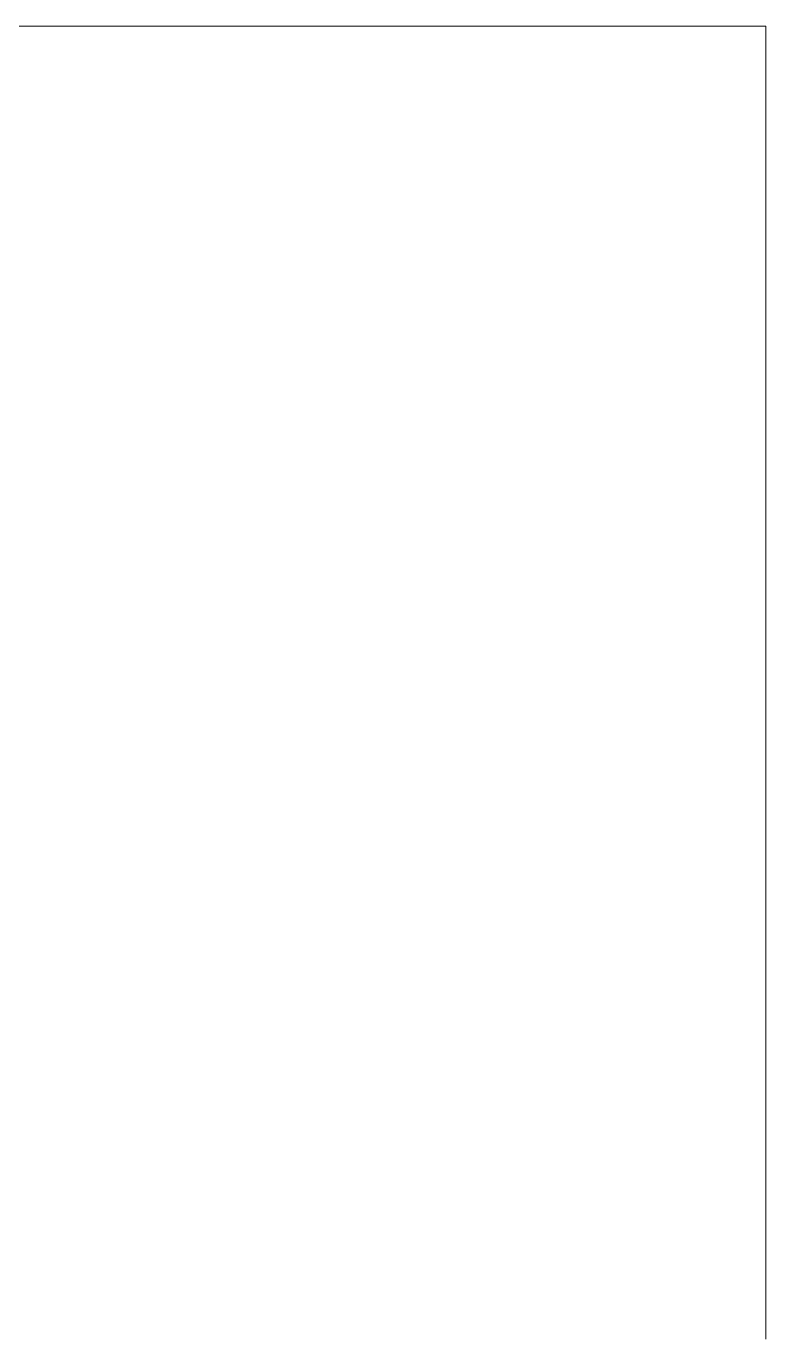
# Model space of a CAD drawing. Extents: x 65572 to 72871, y 30718 to 33858.
# Drawn here: x 66855.89 to 66860.21, y 32337.66 to 32345.33 of the extents above; entities that cross this region are included whole.
import ezdxf

# ---------------------------------------------------------------- set-up
doc = ezdxf.new("R2010")
doc.units = 0
doc.header["$LTSCALE"] = 0.5
doc.header["$MEASUREMENT"] = 0
doc.layers.add('Layout', color=154, linetype='CONTINUOUS', lineweight=5)

msp = doc.modelspace()

# ---------------------------------------------------------------- linework, layer by layer
at = {"layer": 'Layout', "linetype": 'ByBlock'}
msp.add_line((66843.390623, 32345.330472), (66860.21092, 32345.330472), dxfattribs=at)
msp.add_lwpolyline([(66860.21092, 32345.330472), (66860.21092, 32345.329781), (66860.21092, 32345.32909), (66860.21092, 32345.328399), (66860.21092, 32345.327708), (66860.21092, 32345.327017), (66860.21092, 32345.326326), (66860.21092, 32345.325635), (66860.21092, 32345.324944), (66860.21092, 32345.324253), (66860.21092, 32345.323562), (66860.21092, 32345.322871), (66860.21092, 32345.32218), (66860.21092, 32345.321489), (66860.21092, 32345.320798), (66860.21092, 32345.320107), (66860.21092, 32345.319416), (66860.21092, 32345.318725), (66860.21092, 32345.318034), (66860.21092, 32345.317343), (66860.21092, 32345.316652), (66860.21092, 32345.315961), (66860.21092, 32345.31527), (66860.21092, 32345.31458), (66860.21092, 32345.313889), (66860.21092, 32345.313198), (66860.21092, 32345.312507), (66860.21092, 32345.311816), (66860.21092, 32345.311125), (66860.21092, 32345.310434), (66860.21092, 32345.309743), (66860.21092, 32345.309052), (66860.21092, 32345.308361), (66860.21092, 32345.30767), (66860.21092, 32345.306979), (66860.21092, 32345.306288), (66860.21092, 32345.305597), (66860.21092, 32345.304906), (66860.21092, 32345.304215), (66860.21092, 32345.303524), (66860.21092, 32345.302833), (66860.21092, 32345.302142), (66860.21092, 32345.301451), (66860.21092, 32345.30076), (66860.21092, 32345.300069), (66860.21092, 32345.299378), (66860.21092, 32345.298687), (66860.21092, 32345.297996), (66860.21092, 32345.297305), (66860.21092, 32345.296614), (66860.21092, 32345.295924), (66860.21092, 32345.295233), (66860.21092, 32345.294542), (66860.21092, 32345.293851), (66860.21092, 32345.29316), (66860.21092, 32345.292469), (66860.21092, 32345.291778), (66860.21092, 32345.291087), (66860.21092, 32345.290396), (66860.21092, 32345.289705), (66860.21092, 32345.289014), (66860.21092, 32345.288323), (66860.21092, 32345.287632), (66860.21092, 32345.286941), (66860.21092, 32345.28625), (66860.21092, 32345.285559), (66860.21092, 32345.284868), (66860.21092, 32345.284177), (66860.21092, 32345.283486), (66860.21092, 32345.282795), (66860.21092, 32345.282104), (66860.21092, 32345.281413), (66860.21092, 32345.280722), (66860.21092, 32345.280031), (66860.21092, 32345.27934), (66860.21092, 32345.278649), (66860.21092, 32345.277958), (66860.21092, 32345.277267), (66860.21092, 32345.276577), (66860.21092, 32345.275886), (66860.21092, 32345.275195), (66860.21092, 32345.274504), (66860.21092, 32345.273813), (66860.21092, 32345.273122), (66860.21092, 32345.272431), (66860.21092, 32345.27174), (66860.21092, 32345.271049), (66860.21092, 32345.270358), (66860.21092, 32345.269667), (66860.21092, 32345.268976), (66860.21092, 32345.268285), (66860.21092, 32345.267594), (66860.21092, 32345.266903), (66860.21092, 32345.266212), (66860.21092, 32345.265521), (66860.21092, 32345.26483), (66860.21092, 32345.264139), (66860.21092, 32345.263448), (66860.21092, 32345.262757), (66860.21092, 32345.262066), (66860.21092, 32345.261375), (66860.21092, 32345.260684), (66860.21092, 32345.259993), (66860.21092, 32345.259302), (66860.21092, 32345.258611), (66860.21092, 32345.257921), (66860.21092, 32345.25723), (66860.21092, 32345.256539), (66860.21092, 32345.255848), (66860.21092, 32345.255157), (66860.21092, 32345.254466), (66860.21092, 32345.253775), (66860.21092, 32345.253084), (66860.21092, 32345.252393), (66860.21092, 32345.251702), (66860.21092, 32345.251011), (66860.21092, 32345.25032), (66860.21092, 32345.249629), (66860.21092, 32345.248938), (66860.21092, 32345.248247), (66860.21092, 32345.247556), (66860.21092, 32345.246865), (66860.21092, 32345.246174), (66860.21092, 32345.245483), (66860.21092, 32345.244792), (66860.21092, 32345.244101), (66860.21092, 32345.24341), (66860.21092, 32345.242719), (66860.21092, 32345.242028), (66860.21092, 32345.241337), (66860.21092, 32345.240646), (66860.21092, 32345.239955), (66860.21092, 32345.239265), (66860.21092, 32345.238574), (66860.21092, 32345.237883), (66860.21092, 32345.237192), (66860.21092, 32345.236501), (66860.21092, 32345.23581), (66860.21092, 32345.235119), (66860.21092, 32345.234428), (66860.21092, 32345.233737), (66860.21092, 32345.233046), (66860.21092, 32345.232355), (66860.21092, 32345.231664), (66860.21092, 32345.230973), (66860.21092, 32345.230282), (66860.21092, 32345.229591), (66860.21092, 32345.2289), (66860.21092, 32345.228209), (66860.21092, 32345.227518), (66860.21092, 32345.226827), (66860.21092, 32345.226136), (66860.21092, 32345.225445), (66860.21092, 32345.224754), (66860.21092, 32345.224063), (66860.21092, 32345.223372), (66860.21092, 32345.222681), (66860.21092, 32345.22199), (66860.21092, 32345.221299), (66860.21092, 32345.220609), (66860.21092, 32345.219918), (66860.21092, 32345.219227), (66860.21092, 32345.218536), (66860.21092, 32345.217845), (66860.21092, 32345.217154), (66860.21092, 32345.216463), (66860.21092, 32345.215772), (66860.21092, 32345.215081), (66860.21092, 32345.21439), (66860.21092, 32345.213699), (66860.21092, 32345.213008), (66860.21092, 32345.212317), (66860.21092, 32345.211626), (66860.21092, 32345.210935), (66860.21092, 32345.210244), (66860.21092, 32345.209553), (66860.21092, 32345.208862), (66860.21092, 32345.208171), (66860.21092, 32345.20748), (66860.21092, 32345.206789), (66860.21092, 32345.206098), (66860.21092, 32345.205407), (66860.21092, 32345.204716), (66860.21092, 32345.204025), (66860.21092, 32345.203334), (66860.21092, 32345.202643), (66860.21092, 32345.201953), (66860.21092, 32345.201262), (66860.21092, 32345.200571), (66860.21092, 32345.19988), (66860.21092, 32345.199189), (66860.21092, 32345.198498), (66860.21092, 32345.197807), (66860.21092, 32345.197116), (66860.21092, 32345.196425), (66860.21092, 32345.195734), (66860.21092, 32345.195043), (66860.21092, 32345.194352), (66860.21092, 32345.193661), (66860.21092, 32345.19297), (66860.21092, 32345.192279), (66860.21092, 32345.191588), (66860.21092, 32345.190897), (66860.21092, 32345.190206), (66860.21092, 32345.189515), (66860.21092, 32345.188824), (66860.21092, 32345.188133), (66860.21092, 32345.187442), (66860.21092, 32345.186751), (66860.21092, 32345.18606), (66860.21092, 32345.185369), (66860.21092, 32345.184678), (66860.21092, 32345.183987), (66860.21092, 32345.183297), (66860.21092, 32345.182606), (66860.21092, 32345.181915), (66860.21092, 32345.181224), (66860.21092, 32345.180533), (66860.21092, 32345.179842), (66860.21092, 32345.179151), (66860.21092, 32345.17846), (66860.21092, 32345.177769), (66860.21092, 32345.177078), (66860.21092, 32345.176387), (66860.21092, 32345.175696), (66860.21092, 32345.175005), (66860.21092, 32345.174314), (66860.21092, 32345.173623), (66860.21092, 32345.172932), (66860.21092, 32345.172241), (66860.21092, 32345.17155), (66860.21092, 32345.170859), (66860.21092, 32345.170168), (66860.21092, 32345.169477), (66860.21092, 32345.168786), (66860.21092, 32345.168095), (66860.21092, 32345.167404), (66860.21092, 32345.166713), (66860.21092, 32345.166022), (66860.21092, 32345.165331), (66860.21092, 32345.164641), (66860.21092, 32345.16395), (66860.21092, 32345.163259), (66860.21092, 32345.162568), (66860.21092, 32345.161877), (66860.21092, 32345.161186), (66860.21092, 32345.160495), (66860.21092, 32345.159804), (66860.21092, 32345.159113), (66860.21092, 32345.158422), (66860.21092, 32345.157731), (66860.21092, 32345.15704), (66860.21092, 32345.156349), (66860.21092, 32345.155658), (66860.21092, 32345.154967), (66860.21092, 32345.154276), (66860.21092, 32345.153585), (66860.21092, 32345.152894), (66860.21092, 32345.152203), (66860.21092, 32345.151512), (66860.21092, 32345.150821), (66860.21092, 32345.15013), (66860.21092, 32345.149439), (66860.21092, 32345.148748), (66860.21092, 32345.148057), (66860.21092, 32345.147366), (66860.21092, 32345.146675), (66860.21092, 32345.145985), (66860.21092, 32345.145294), (66860.21092, 32345.144603), (66860.21092, 32345.143912), (66860.21092, 32345.143221), (66860.21092, 32345.14253), (66860.21092, 32345.141839), (66860.21092, 32345.141148), (66860.21092, 32345.140457), (66860.21092, 32345.139766), (66860.21092, 32345.139075), (66860.21092, 32345.138384), (66860.21092, 32345.137693), (66860.21092, 32345.137002), (66860.21092, 32345.136311), (66860.21092, 32345.13562), (66860.21092, 32345.134929), (66860.21092, 32345.134238), (66860.21092, 32345.133547), (66860.21092, 32345.132856), (66860.21092, 32345.132165), (66860.21092, 32345.131474), (66860.21092, 32345.130783), (66860.21092, 32345.130092), (66860.21092, 32345.129401), (66860.21092, 32345.12871), (66860.21092, 32345.128019), (66860.21092, 32345.127329), (66860.21092, 32345.126638), (66860.21092, 32345.125947), (66860.21092, 32345.125256), (66860.21092, 32345.124565), (66860.21092, 32345.123874), (66860.21092, 32345.123183), (66860.21092, 32345.122492), (66860.21092, 32345.121801), (66860.21092, 32345.12111), (66860.21092, 32345.120419), (66860.21092, 32345.119728), (66860.21092, 32345.119037), (66860.21092, 32345.118346), (66860.21092, 32345.117655), (66860.21092, 32345.116964), (66860.21092, 32345.116273), (66860.21092, 32345.115582), (66860.21092, 32345.114891), (66860.21092, 32345.1142), (66860.21092, 32345.113509), (66860.21092, 32345.112818), (66860.21092, 32345.112127), (66860.21092, 32345.111436), (66860.21092, 32345.110745), (66860.21092, 32345.110054), (66860.21092, 32345.109363), (66860.21092, 32345.108673), (66860.21092, 32345.107982), (66860.21092, 32345.107291), (66860.21092, 32345.1066), (66860.21092, 32345.105909), (66860.21092, 32345.105218), (66860.21092, 32345.104527), (66860.21092, 32345.103836), (66860.21092, 32345.103145), (66860.21092, 32345.102454), (66860.21092, 32345.101763), (66860.21092, 32345.101072), (66860.21092, 32345.100381), (66860.21092, 32345.09969), (66860.21092, 32345.098999), (66860.21092, 32345.098308), (66860.21092, 32345.097617), (66860.21092, 32345.096926), (66860.21092, 32345.096235), (66860.21092, 32345.095544), (66860.21092, 32345.094853), (66860.21092, 32345.094162), (66860.21092, 32345.093471), (66860.21092, 32345.09278), (66860.21092, 32345.092089), (66860.21092, 32345.091398), (66860.21092, 32345.090707), (66860.21092, 32345.090017), (66860.21092, 32345.089326), (66860.21092, 32345.088635), (66860.21092, 32345.087944), (66860.21092, 32345.087253), (66860.21092, 32345.086562), (66860.21092, 32345.085871), (66860.21092, 32345.08518), (66860.21092, 32345.084489), (66860.21092, 32345.083798), (66860.21092, 32345.081952), (66860.21092, 32345.079914), (66860.21092, 32345.077876), (66860.21092, 32345.075837), (66860.21092, 32345.073799), (66860.21092, 32345.071761), (66860.21092, 32345.069723), (66860.21092, 32345.067684), (66860.21092, 32345.065646), (66860.21092, 32345.063608), (66860.21092, 32345.06157), (66860.21092, 32345.059531), (66860.21092, 32345.057493), (66860.21092, 32345.055455), (66860.21092, 32345.053417), (66860.21092, 32345.051378), (66860.21092, 32345.04934), (66860.21092, 32345.047302), (66860.21092, 32345.045264), (66860.21092, 32345.043225), (66860.21092, 32345.041187), (66860.21092, 32345.039149), (66860.21092, 32345.037111), (66860.21092, 32345.035073), (66860.21092, 32345.033034), (66860.21092, 32345.030996), (66860.21092, 32345.028958), (66860.21092, 32345.02692), (66860.21092, 32345.024881), (66860.21092, 32345.022843), (66860.21092, 32345.020805), (66860.21092, 32345.018767), (66860.21092, 32345.016728), (66860.21092, 32345.01469), (66860.21092, 32345.012652), (66860.21092, 32345.010614), (66860.21092, 32345.008575), (66860.21092, 32345.006537), (66860.21092, 32345.004499), (66860.21092, 32345.002461), (66860.21092, 32345.000422), (66860.21092, 32344.998384), (66860.21092, 32344.996346), (66860.21092, 32344.994308), (66860.21092, 32344.992269), (66860.21092, 32344.990231), (66860.21092, 32344.988193), (66860.21092, 32344.986155), (66860.21092, 32344.984116), (66860.21092, 32344.982078), (66860.21092, 32344.98004), (66860.21092, 32344.978002), (66860.21092, 32344.975964), (66860.21092, 32344.973925), (66860.21092, 32344.971887), (66860.21092, 32344.969849), (66860.21092, 32344.967811), (66860.21092, 32344.965772), (66860.21092, 32344.963734), (66860.21092, 32344.961696), (66860.21092, 32344.959658), (66860.21092, 32344.957619), (66860.21092, 32344.955581), (66860.21092, 32344.953543), (66860.21092, 32344.951505), (66860.21092, 32344.949466), (66860.21092, 32344.947428), (66860.21092, 32344.94539), (66860.21092, 32344.943352), (66860.21092, 32344.941313), (66860.21092, 32344.939275), (66860.21092, 32344.937237), (66860.21092, 32344.935199), (66860.21092, 32344.93316), (66860.21092, 32344.931122), (66860.21092, 32344.929084), (66860.21092, 32344.927046), (66860.21092, 32344.925007), (66860.21092, 32344.922969), (66860.21092, 32344.920931), (66860.21092, 32344.918893), (66860.21092, 32344.916855), (66860.21092, 32344.914816), (66860.21092, 32344.912778), (66860.21092, 32344.91074), (66860.21092, 32344.908702), (66860.21092, 32344.906663), (66860.21092, 32344.904625), (66860.21092, 32344.902587), (66860.21092, 32344.900549), (66860.21092, 32344.89851), (66860.21092, 32344.896472), (66860.21092, 32344.894434), (66860.21092, 32344.892396), (66860.21092, 32344.890357), (66860.21092, 32344.888319), (66860.21092, 32344.886281), (66860.21092, 32344.884243), (66860.21092, 32344.882204), (66860.21092, 32344.880166), (66860.21092, 32344.878128), (66860.21092, 32344.87609), (66860.21092, 32344.874051), (66860.21092, 32344.872013), (66860.21092, 32344.869975), (66860.21092, 32344.867937), (66860.21092, 32344.865898), (66860.21092, 32344.86386), (66860.21092, 32344.861822), (66860.21092, 32344.859784), (66860.21092, 32344.857746), (66860.21092, 32344.855707), (66860.21092, 32344.853669), (66860.21092, 32344.851631), (66860.21092, 32344.849593), (66860.21092, 32344.847554), (66860.21092, 32344.845516), (66860.21092, 32344.843478), (66860.21092, 32344.84144), (66860.21092, 32344.839401), (66860.21092, 32344.837363), (66860.21092, 32344.835325), (66860.21092, 32344.833287), (66860.21092, 32344.831248), (66860.21092, 32344.82921), (66860.21092, 32344.827172), (66860.21092, 32344.825134), (66860.21092, 32344.823095), (66860.21092, 32344.821057), (66860.21092, 32344.819019), (66860.21092, 32344.816981), (66860.21092, 32344.814942), (66860.21092, 32344.812904), (66860.21092, 32344.810866), (66860.21092, 32344.808828), (66860.21092, 32344.806789), (66860.21092, 32344.804751), (66860.21092, 32344.802713), (66860.21092, 32344.800675), (66860.21092, 32344.798637), (66860.21092, 32344.796598), (66860.21092, 32344.79456), (66860.21092, 32344.792522), (66860.21092, 32344.790484), (66860.21092, 32344.788445), (66860.21092, 32344.786407), (66860.21092, 32344.784369), (66860.21092, 32344.782331), (66860.21092, 32344.780292), (66860.21092, 32344.778254), (66860.21092, 32344.776216), (66860.21092, 32344.774178), (66860.21092, 32344.772139), (66860.21092, 32344.770101), (66860.21092, 32344.768063), (66860.21092, 32344.766025), (66860.21092, 32344.763986), (66860.21092, 32344.761948), (66860.21092, 32344.75991), (66860.21092, 32344.757872), (66860.21092, 32344.755833), (66860.21092, 32344.753795), (66860.21092, 32344.751757), (66860.21092, 32344.749719), (66860.21092, 32344.74768), (66860.21092, 32344.745642), (66860.21092, 32344.743604), (66860.21092, 32344.741566), (66860.21092, 32344.739528), (66860.21092, 32344.737489), (66860.21092, 32344.735451), (66860.21092, 32344.733413), (66860.21092, 32344.731375), (66860.21092, 32344.729336), (66860.21092, 32344.727298), (66860.21092, 32344.72526), (66860.21092, 32344.723222), (66860.21092, 32344.721183), (66860.21092, 32344.719145), (66860.21092, 32344.717107), (66860.21092, 32344.715069), (66860.21092, 32344.71303), (66860.21092, 32344.710992), (66860.21092, 32344.708954), (66860.21092, 32344.706916), (66860.21092, 32344.704877), (66860.21092, 32344.702839), (66860.21092, 32344.700801), (66860.21092, 32344.698763), (66860.21092, 32344.696724), (66860.21092, 32344.694686), (66860.21092, 32344.692648), (66860.21092, 32344.69061), (66860.21092, 32344.688571), (66860.21092, 32344.686533), (66860.21092, 32344.684495), (66860.21092, 32344.682457), (66860.21092, 32344.680419), (66860.21092, 32344.67838), (66860.21092, 32344.676342), (66860.21092, 32344.674304), (66860.21092, 32344.672266), (66860.21092, 32344.670227), (66860.21092, 32344.668189), (66860.21092, 32344.666151), (66860.21092, 32344.664113), (66860.21092, 32344.662074), (66860.21092, 32344.660036), (66860.21092, 32344.657998), (66860.21092, 32344.65596), (66860.21092, 32344.653921), (66860.21092, 32344.651883), (66860.21092, 32344.649845), (66860.21092, 32344.647807), (66860.21092, 32344.645768), (66860.21092, 32344.64373), (66860.21092, 32344.641692), (66860.21092, 32344.639654), (66860.21092, 32344.637615), (66860.21092, 32344.635577), (66860.21092, 32344.633539), (66860.21092, 32344.631501), (66860.21092, 32344.629462), (66860.21092, 32344.627424), (66860.21092, 32344.625386), (66860.21092, 32344.623348), (66860.21092, 32344.62131), (66860.21092, 32344.619271), (66860.21092, 32344.617233), (66860.21092, 32344.615195), (66860.21092, 32344.613157), (66860.21092, 32344.611118), (66860.21092, 32344.60908), (66860.21092, 32344.607042), (66860.21092, 32344.605004), (66860.21092, 32344.602965), (66860.21092, 32344.600927), (66860.21092, 32344.598889), (66860.21092, 32344.596851), (66860.21092, 32344.594812), (66860.21092, 32344.592774), (66860.21092, 32344.590736), (66860.21092, 32344.588698), (66860.21092, 32344.586659), (66860.21092, 32344.584621), (66860.21092, 32344.582583), (66860.21092, 32344.580545), (66860.21092, 32344.578506), (66860.21092, 32344.576468), (66860.21092, 32344.57443), (66860.21092, 32344.572392), (66860.21092, 32344.570353), (66860.21092, 32344.568315), (66860.21092, 32344.566277), (66860.21092, 32344.564239), (66860.21092, 32344.562201), (66860.21092, 32344.560162), (66860.21092, 32344.558124), (66860.21092, 32344.556086), (66860.21092, 32344.554048), (66860.21092, 32344.552009), (66860.21092, 32344.549971), (66860.21092, 32344.547933), (66860.21092, 32344.545895), (66860.21092, 32344.543856), (66860.21092, 32344.541818), (66860.21092, 32344.53978), (66860.21092, 32344.537742), (66860.21092, 32344.535703), (66860.21092, 32344.533665), (66860.21092, 32344.531627), (66860.21092, 32344.529589), (66860.21092, 32344.52755), (66860.21092, 32344.525512), (66860.21092, 32344.523474), (66860.21092, 32344.521436), (66860.21092, 32344.519397), (66860.21092, 32344.517359), (66860.21092, 32344.515321), (66860.21092, 32344.513283), (66860.21092, 32344.511244), (66860.21092, 32344.509206), (66860.21092, 32344.507168), (66860.21092, 32344.50513), (66860.21092, 32344.503092), (66860.21092, 32344.501053), (66860.21092, 32344.499015), (66860.21092, 32344.496977), (66860.21092, 32344.494939), (66860.21092, 32344.4929), (66860.21092, 32344.490862), (66860.21092, 32344.488824), (66860.21092, 32344.486786), (66860.21092, 32344.484747), (66860.21092, 32344.482709), (66860.21092, 32344.480671), (66860.21092, 32344.478633), (66860.21092, 32344.476594), (66860.21092, 32344.474556), (66860.21092, 32344.472518), (66860.21092, 32344.47048), (66860.21092, 32344.468441), (66860.21092, 32344.466403), (66860.21092, 32344.464365), (66860.21092, 32344.462327), (66860.21092, 32344.460288), (66860.21092, 32344.45825), (66860.21092, 32344.456212), (66860.21092, 32344.454174), (66860.21092, 32344.452135), (66860.21092, 32344.450097), (66860.21092, 32344.448059), (66860.21092, 32344.446021), (66860.21092, 32344.443983), (66860.21092, 32344.441944), (66860.21092, 32344.439906), (66860.21092, 32344.437868), (66860.21092, 32344.43583), (66860.21092, 32344.433791), (66860.21092, 32344.431753), (66860.21092, 32344.429715), (66860.21092, 32344.427677), (66860.21092, 32344.425638), (66860.21092, 32344.4236), (66860.21092, 32344.421562), (66860.21092, 32344.419524), (66860.21092, 32344.417485), (66860.21092, 32344.415447), (66860.21092, 32344.413409), (66860.21092, 32344.411371), (66860.21092, 32344.409332), (66860.21092, 32344.407294), (66860.21092, 32344.405256), (66860.21092, 32344.403218), (66860.21092, 32344.401179), (66860.21092, 32344.399141), (66860.21092, 32344.397103), (66860.21092, 32344.395065), (66860.21092, 32344.393026), (66860.21092, 32344.390988), (66860.21092, 32344.38895), (66860.21092, 32344.386912), (66860.21092, 32344.384874), (66860.21092, 32344.382835), (66860.21092, 32344.380797), (66860.21092, 32344.378759), (66860.21092, 32344.376721), (66860.21092, 32344.374682), (66860.21092, 32344.372644), (66860.21092, 32344.370606), (66860.21092, 32344.368568), (66860.21092, 32344.366529), (66860.21092, 32344.364491), (66860.21092, 32344.362453), (66860.21092, 32344.360415), (66860.21092, 32344.358376), (66860.21092, 32344.356338), (66860.21092, 32344.353411), (66860.21092, 32344.350127), (66860.21092, 32344.346844), (66860.21092, 32344.343561), (66860.21092, 32344.340277), (66860.21092, 32344.336994), (66860.21092, 32344.333711), (66860.21092, 32344.330427), (66860.21092, 32344.327144), (66860.21092, 32344.323861), (66860.21092, 32344.320577), (66860.21092, 32344.317294), (66860.21092, 32344.314011), (66860.21092, 32344.310727), (66860.21092, 32344.307444), (66860.21092, 32344.304161), (66860.21092, 32344.300878), (66860.21092, 32344.297594), (66860.21092, 32344.294311), (66860.21092, 32344.291028), (66860.21092, 32344.287744), (66860.21092, 32344.284461), (66860.21092, 32344.281178), (66860.21092, 32344.277894), (66860.21092, 32344.274611), (66860.21092, 32344.271328), (66860.21092, 32344.268044), (66860.21092, 32344.264761), (66860.21092, 32344.261478), (66860.21092, 32344.258194), (66860.21092, 32344.254911), (66860.21092, 32344.251628), (66860.21092, 32344.248345), (66860.21092, 32344.245061), (66860.21092, 32344.241778), (66860.21092, 32344.238495), (66860.21092, 32344.235211), (66860.21092, 32344.231928), (66860.21092, 32344.228645), (66860.21092, 32344.225361), (66860.21092, 32344.222078), (66860.21092, 32344.218795), (66860.21092, 32344.215511), (66860.21092, 32344.212228), (66860.21092, 32344.208945), (66860.21092, 32344.205661), (66860.21092, 32344.202378), (66860.21092, 32344.199095), (66860.21092, 32344.195812), (66860.21092, 32344.192528), (66860.21092, 32344.189245), (66860.21092, 32344.185962), (66860.21092, 32344.182678), (66860.21092, 32344.179395), (66860.21092, 32344.176112), (66860.21092, 32344.172828), (66860.21092, 32344.169545), (66860.21092, 32344.166262), (66860.21092, 32344.162978), (66860.21092, 32344.159695), (66860.21092, 32344.156412), (66860.21092, 32344.153128), (66860.21092, 32344.149845), (66860.21092, 32344.146562), (66860.21092, 32344.143278), (66860.21092, 32344.139995), (66860.21092, 32344.136712), (66860.21092, 32344.133429), (66860.21092, 32344.130145), (66860.21092, 32344.126862), (66860.21092, 32344.123579), (66860.21092, 32344.120295), (66860.21092, 32344.117012), (66860.21092, 32344.113729), (66860.21092, 32344.110445), (66860.21092, 32344.107162), (66860.21092, 32344.103879), (66860.21092, 32344.100595), (66860.21092, 32344.097312), (66860.21092, 32344.094029), (66860.21092, 32344.090745), (66860.21092, 32344.087462), (66860.21092, 32344.084179), (66860.21092, 32344.080896), (66860.21092, 32344.077612), (66860.21092, 32344.074329), (66860.21092, 32344.071046), (66860.21092, 32344.067762), (66860.21092, 32344.064479), (66860.21092, 32344.061196), (66860.21092, 32344.057912), (66860.21092, 32344.054629), (66860.21092, 32344.051346), (66860.21092, 32344.048062), (66860.21092, 32344.044779), (66860.21092, 32344.041496), (66860.21092, 32344.038212), (66860.21092, 32344.034929), (66860.21092, 32344.031646), (66860.21092, 32344.028362), (66860.21092, 32344.025079), (66860.21092, 32344.021796), (66860.21092, 32344.018513), (66860.21092, 32344.015229), (66860.21092, 32344.011946), (66860.21092, 32344.008663), (66860.21092, 32344.005379), (66860.21092, 32344.002096), (66860.21092, 32343.998813), (66860.21092, 32343.995529), (66860.21092, 32343.992246), (66860.21092, 32343.988963), (66860.21092, 32343.985679), (66860.21092, 32343.982396), (66860.21092, 32343.979113), (66860.21092, 32343.975829), (66860.21092, 32343.972546), (66860.21092, 32343.969263), (66860.21092, 32343.96598), (66860.21092, 32343.962696), (66860.21092, 32343.959413), (66860.21092, 32343.95613), (66860.21092, 32343.952846), (66860.21092, 32343.949563), (66860.21092, 32343.94628), (66860.21092, 32343.942996), (66860.21092, 32343.939713), (66860.21092, 32343.93643), (66860.21092, 32343.933146), (66860.21092, 32343.929863), (66860.21092, 32343.92658), (66860.21092, 32343.923296), (66860.21092, 32343.920013), (66860.21092, 32343.91673), (66860.21092, 32343.913447), (66860.21092, 32343.910163), (66860.21092, 32343.90688), (66860.21092, 32343.903597), (66860.21092, 32343.900313), (66860.21092, 32343.89703), (66860.21092, 32343.893747), (66860.21092, 32343.890463), (66860.21092, 32343.88718), (66860.21092, 32343.883897), (66860.21092, 32343.880613), (66860.21092, 32343.87733), (66860.21092, 32343.874047), (66860.21092, 32343.870763), (66860.21092, 32343.86748), (66860.21092, 32343.864197), (66860.21092, 32343.860913), (66860.21092, 32343.85763), (66860.21092, 32343.854347), (66860.21092, 32343.851064), (66860.21092, 32343.84778), (66860.21092, 32343.844497), (66860.21092, 32343.841214), (66860.21092, 32343.83793), (66860.21092, 32343.834647), (66860.21092, 32343.831364), (66860.21092, 32343.82808), (66860.21092, 32343.824797), (66860.21092, 32343.821514), (66860.21092, 32343.81823), (66860.21092, 32343.814947), (66860.21092, 32343.811664), (66860.21092, 32343.80838), (66860.21092, 32343.805097), (66860.21092, 32343.801814), (66860.21092, 32343.798531), (66860.21092, 32343.795247), (66860.21092, 32343.791964), (66860.21092, 32343.788681), (66860.21092, 32343.785397), (66860.21092, 32343.782114), (66860.21092, 32343.778831), (66860.21092, 32343.775547), (66860.21092, 32343.772264), (66860.21092, 32343.768981), (66860.21092, 32343.765697), (66860.21092, 32343.762414), (66860.21092, 32343.759131), (66860.21092, 32343.755847), (66860.21092, 32343.752564), (66860.21092, 32343.749281), (66860.21092, 32343.745998), (66860.21092, 32343.742714), (66860.21092, 32343.739431), (66860.21092, 32343.736148), (66860.21092, 32343.732864), (66860.21092, 32343.729581), (66860.21092, 32343.726298), (66860.21092, 32343.723014), (66860.21092, 32343.719731), (66860.21092, 32343.716448), (66860.21092, 32343.713164), (66860.21092, 32343.709881), (66860.21092, 32343.706598), (66860.21092, 32343.703314), (66860.21092, 32343.700031), (66860.21092, 32343.696748), (66860.21092, 32343.693464), (66860.21092, 32343.690181), (66860.21092, 32343.686898), (66860.21092, 32343.683615), (66860.21092, 32343.680331), (66860.21092, 32343.677048), (66860.21092, 32343.673765), (66860.21092, 32343.670481), (66860.21092, 32343.667198), (66860.21092, 32343.663915), (66860.21092, 32343.660631), (66860.21092, 32343.657348), (66860.21092, 32343.654065), (66860.21092, 32343.650781), (66860.21092, 32343.647498), (66860.21092, 32343.644215), (66860.21092, 32343.640931), (66860.21092, 32343.637648), (66860.21092, 32343.634365), (66860.21092, 32343.631082), (66860.21092, 32343.627798), (66860.21092, 32343.624515), (66860.21092, 32343.621232), (66860.21092, 32343.617948), (66860.21092, 32343.614665), (66860.21092, 32343.611382), (66860.21092, 32343.608098), (66860.21092, 32343.604815), (66860.21092, 32343.601532), (66860.21092, 32343.598248), (66860.21092, 32343.594965), (66860.21092, 32343.591682), (66860.21092, 32343.588398), (66860.21092, 32343.585115), (66860.21092, 32343.581832), (66860.21092, 32343.578549), (66860.21092, 32343.575265), (66860.21092, 32343.571982), (66860.21092, 32343.568699), (66860.21092, 32343.565415), (66860.21092, 32343.562132), (66860.21092, 32343.558849), (66860.21092, 32343.555565), (66860.21092, 32343.552282), (66860.21092, 32343.548999), (66860.21092, 32343.545715), (66860.21092, 32343.542432), (66860.21092, 32343.539149), (66860.21092, 32343.535865), (66860.21092, 32343.532582), (66860.21092, 32343.529299), (66860.21092, 32343.526015), (66860.21092, 32343.522732), (66860.21092, 32343.519449), (66860.21092, 32343.516166), (66860.21092, 32343.512882), (66860.21092, 32343.509599), (66860.21092, 32343.506316), (66860.21092, 32343.503032), (66860.21092, 32343.499749), (66860.21092, 32343.496466), (66860.21092, 32343.493182), (66860.21092, 32343.489899), (66860.21092, 32343.486616), (66860.21092, 32343.483332), (66860.21092, 32343.480049), (66860.21092, 32343.476766), (66860.21092, 32343.473482), (66860.21092, 32343.470199), (66860.21092, 32343.466916), (66860.21092, 32343.463633), (66860.21092, 32343.460349), (66860.21092, 32343.457066), (66860.21092, 32343.453783), (66860.21092, 32343.450499), (66860.21092, 32343.447216), (66860.21092, 32343.443933), (66860.21092, 32343.440649), (66860.21092, 32343.437366), (66860.21092, 32343.434083), (66860.21092, 32343.430799), (66860.21092, 32343.427516), (66860.21092, 32343.424233), (66860.21092, 32343.420949), (66860.21092, 32343.417666), (66860.21092, 32343.414383), (66860.21092, 32343.4111), (66860.21092, 32343.407816), (66860.21092, 32343.404533), (66860.21092, 32343.40125), (66860.21092, 32343.397966), (66860.21092, 32343.394683), (66860.21092, 32343.3914), (66860.21092, 32343.388116), (66860.21092, 32343.384833), (66860.21092, 32343.38155), (66860.21092, 32343.378266), (66860.21092, 32343.374983), (66860.21092, 32343.3717), (66860.21092, 32343.368416), (66860.21092, 32343.365133), (66860.21092, 32343.36185), (66860.21092, 32343.358566), (66860.21092, 32343.355283), (66860.21092, 32343.352), (66860.21092, 32343.348717), (66860.21092, 32343.345433), (66860.21092, 32343.34215), (66860.21092, 32343.338867), (66860.21092, 32343.335583), (66860.21092, 32343.3323), (66860.21092, 32343.329017), (66860.21092, 32343.325733), (66860.21092, 32343.32245), (66860.21092, 32343.319167), (66860.21092, 32343.315883), (66860.21092, 32343.3126), (66860.21092, 32343.309317), (66860.21092, 32343.306033), (66860.21092, 32343.30275), (66860.21092, 32343.299467), (66860.21092, 32343.296184), (66860.21092, 32343.2929), (66860.21092, 32343.289617), (66860.21092, 32343.286334), (66860.21092, 32343.28305), (66860.21092, 32343.279767), (66860.21092, 32343.276484), (66860.21092, 32343.2732), (66860.21092, 32343.269917), (66860.21092, 32343.266634), (66860.21092, 32343.26335), (66860.21092, 32343.260067), (66860.21092, 32343.256784), (66860.21092, 32343.2535), (66860.21092, 32343.250217), (66860.21092, 32343.246934), (66860.21092, 32343.243651), (66860.21092, 32343.240367), (66860.21092, 32343.237084), (66860.21092, 32343.233801), (66860.21092, 32343.230517), (66860.21092, 32343.227234), (66860.21092, 32343.223951), (66860.21092, 32343.220667), (66860.21092, 32343.217384), (66860.21092, 32343.214101), (66860.21092, 32343.210817), (66860.21092, 32343.207534), (66860.21092, 32343.204251), (66860.21092, 32343.200967), (66860.21092, 32343.197684), (66860.21092, 32343.194401), (66860.21092, 32343.191117), (66860.21092, 32343.187834), (66860.21092, 32343.184551), (66860.21092, 32343.18065), (66860.21092, 32343.176286), (66860.21092, 32343.171923), (66860.21092, 32343.167559), (66860.21092, 32343.163195), (66860.21092, 32343.158831), (66860.21092, 32343.154468), (66860.21092, 32343.150104), (66860.21092, 32343.14574), (66860.21092, 32343.141376), (66860.21092, 32343.137013), (66860.21092, 32343.132649), (66860.21092, 32343.128285), (66860.21092, 32343.123921), (66860.21092, 32343.119558), (66860.21092, 32343.115194), (66860.21092, 32343.11083), (66860.21092, 32343.106466), (66860.21092, 32343.102103), (66860.21092, 32343.097739), (66860.21092, 32343.093375), (66860.21092, 32343.089011), (66860.21092, 32343.084648), (66860.21092, 32343.080284), (66860.21092, 32343.07592), (66860.21092, 32343.071556), (66860.21092, 32343.067193), (66860.21092, 32343.062829), (66860.21092, 32343.058465), (66860.21092, 32343.054101), (66860.21092, 32343.049738), (66860.21092, 32343.045374), (66860.21092, 32343.04101), (66860.21092, 32343.036647), (66860.21092, 32343.032283), (66860.21092, 32343.027919), (66860.21092, 32343.023555), (66860.21092, 32343.019192), (66860.21092, 32343.014828), (66860.21092, 32343.010464), (66860.21092, 32343.0061), (66860.21092, 32343.001737), (66860.21092, 32342.997373), (66860.21092, 32342.993009), (66860.21092, 32342.988645), (66860.21092, 32342.984282), (66860.21092, 32342.979918), (66860.21092, 32342.975554), (66860.21092, 32342.97119), (66860.21092, 32342.966827), (66860.21092, 32342.962463), (66860.21092, 32342.958099), (66860.21092, 32342.953735), (66860.21092, 32342.949372), (66860.21092, 32342.945008), (66860.21092, 32342.940644), (66860.21092, 32342.93628), (66860.21092, 32342.931917), (66860.21092, 32342.927553), (66860.21092, 32342.923189), (66860.21092, 32342.918825), (66860.21092, 32342.914462), (66860.21092, 32342.910098), (66860.21092, 32342.905734), (66860.21092, 32342.90137), (66860.21092, 32342.897007), (66860.21092, 32342.892643), (66860.21092, 32342.888279), (66860.21092, 32342.883915), (66860.21092, 32342.879552), (66860.21092, 32342.875188), (66860.21092, 32342.870824), (66860.21092, 32342.86646), (66860.21092, 32342.862097), (66860.21092, 32342.857733), (66860.21092, 32342.853369), (66860.21092, 32342.849005), (66860.21092, 32342.844642), (66860.21092, 32342.840278), (66860.21092, 32342.835914), (66860.21092, 32342.83155), (66860.21092, 32342.827187), (66860.21092, 32342.822823), (66860.21092, 32342.818459), (66860.21092, 32342.814095), (66860.21092, 32342.809732), (66860.21092, 32342.805368), (66860.21092, 32342.801004), (66860.21092, 32342.79664), (66860.21092, 32342.792277), (66860.21092, 32342.787913), (66860.21092, 32342.783549), (66860.21092, 32342.779185), (66860.21092, 32342.774822), (66860.21092, 32342.770458), (66860.21092, 32342.766094), (66860.21092, 32342.76173), (66860.21092, 32342.757367), (66860.21092, 32342.753003), (66860.21092, 32342.748639), (66860.21092, 32342.744275), (66860.21092, 32342.739912), (66860.21092, 32342.735548), (66860.21092, 32342.731184), (66860.21092, 32342.72682), (66860.21092, 32342.722457), (66860.21092, 32342.718093), (66860.21092, 32342.713729), (66860.21092, 32342.709365), (66860.21092, 32342.705002), (66860.21092, 32342.700638), (66860.21092, 32342.696274), (66860.21092, 32342.69191), (66860.21092, 32342.687547), (66860.21092, 32342.683183), (66860.21092, 32342.678819), (66860.21092, 32342.674455), (66860.21092, 32342.670092), (66860.21092, 32342.665728), (66860.21092, 32342.661364), (66860.21092, 32342.657001), (66860.21092, 32342.652637), (66860.21092, 32342.648273), (66860.21092, 32342.643909), (66860.21092, 32342.639546), (66860.21092, 32342.635182), (66860.21092, 32342.630818), (66860.21092, 32342.626454), (66860.21092, 32342.622091), (66860.21092, 32342.617727), (66860.21092, 32342.613363), (66860.21092, 32342.608999), (66860.21092, 32342.604636), (66860.21092, 32342.600272), (66860.21092, 32342.595908), (66860.21092, 32342.591544), (66860.21092, 32342.587181), (66860.21092, 32342.582817), (66860.21092, 32342.578453), (66860.21092, 32342.574089), (66860.21092, 32342.569726), (66860.21092, 32342.565362), (66860.21092, 32342.560998), (66860.21092, 32342.556634), (66860.21092, 32342.552271), (66860.21092, 32342.547907), (66860.21092, 32342.543543), (66860.21092, 32342.539179), (66860.21092, 32342.534816), (66860.21092, 32342.530452), (66860.21092, 32342.526088), (66860.21092, 32342.521724), (66860.21092, 32342.517361), (66860.21092, 32342.512997), (66860.21092, 32342.508633), (66860.21092, 32342.504269), (66860.21092, 32342.499906), (66860.21092, 32342.495542), (66860.21092, 32342.491178), (66860.21092, 32342.486814), (66860.21092, 32342.482451), (66860.21092, 32342.478087), (66860.21092, 32342.473723), (66860.21092, 32342.469359), (66860.21092, 32342.464996), (66860.21092, 32342.460632), (66860.21092, 32342.456268), (66860.21092, 32342.451904), (66860.21092, 32342.447541), (66860.21092, 32342.443177), (66860.21092, 32342.438813), (66860.21092, 32342.434449), (66860.21092, 32342.430086), (66860.21092, 32342.425722), (66860.21092, 32342.421358), (66860.21092, 32342.416994), (66860.21092, 32342.412631), (66860.21092, 32342.408267), (66860.21092, 32342.403903), (66860.21092, 32342.399539), (66860.21092, 32342.395176), (66860.21092, 32342.390812), (66860.21092, 32342.386448), (66860.21092, 32342.382084), (66860.21092, 32342.377721), (66860.21092, 32342.373357), (66860.21092, 32342.368993), (66860.21092, 32342.364629), (66860.21092, 32342.360266), (66860.21092, 32342.355902), (66860.21092, 32342.351538), (66860.21092, 32342.347174), (66860.21092, 32342.342811), (66860.21092, 32342.338447), (66860.21092, 32342.334083), (66860.21092, 32342.329719), (66860.21092, 32342.325356), (66860.21092, 32342.320992), (66860.21092, 32342.316628), (66860.21092, 32342.312264), (66860.21092, 32342.307901), (66860.21092, 32342.303537), (66860.21092, 32342.299173), (66860.21092, 32342.294809), (66860.21092, 32342.290446), (66860.21092, 32342.286082), (66860.21092, 32342.281718), (66860.21092, 32342.277355), (66860.21092, 32342.272991), (66860.21092, 32342.268627), (66860.21092, 32342.264263), (66860.21092, 32342.2599), (66860.21092, 32342.255536), (66860.21092, 32342.251172), (66860.21092, 32342.246808), (66860.21092, 32342.242445), (66860.21092, 32342.238081), (66860.21092, 32342.233717), (66860.21092, 32342.229353), (66860.21092, 32342.22499), (66860.21092, 32342.220626), (66860.21092, 32342.216262), (66860.21092, 32342.211898), (66860.21092, 32342.207535), (66860.21092, 32342.203171), (66860.21092, 32342.198807), (66860.21092, 32342.194443), (66860.21092, 32342.19008), (66860.21092, 32342.185716), (66860.21092, 32342.181352), (66860.21092, 32342.176988), (66860.21092, 32342.172625), (66860.21092, 32342.168261), (66860.21092, 32342.163897), (66860.21092, 32342.159533), (66860.21092, 32342.15517), (66860.21092, 32342.150806), (66860.21092, 32342.146442), (66860.21092, 32342.142078), (66860.21092, 32342.137715), (66860.21092, 32342.133351), (66860.21092, 32342.128987), (66860.21092, 32342.124623), (66860.21092, 32342.12026), (66860.21092, 32342.115896), (66860.21092, 32342.111532), (66860.21092, 32342.107168), (66860.21092, 32342.102805), (66860.21092, 32342.098441), (66860.21092, 32342.094077), (66860.21092, 32342.089713), (66860.21092, 32342.08535), (66860.21092, 32342.080986), (66860.21092, 32342.076622), (66860.21092, 32342.072258), (66860.21092, 32342.067895), (66860.21092, 32342.063531), (66860.21092, 32342.059167), (66860.21092, 32342.054803), (66860.21092, 32342.05044), (66860.21092, 32342.046076), (66860.21092, 32342.041712), (66860.21092, 32342.037348), (66860.21092, 32342.032985), (66860.21092, 32342.028621), (66860.21092, 32342.024257), (66860.21092, 32342.019893), (66860.21092, 32342.01553), (66860.21092, 32342.011166), (66860.21092, 32342.006802), (66860.21092, 32342.002438), (66860.21092, 32341.998075), (66860.21092, 32341.993711), (66860.21092, 32341.989347), (66860.21092, 32341.984983), (66860.21092, 32341.98062), (66860.21092, 32341.976256), (66860.21092, 32341.971892), (66860.21092, 32341.967528), (66860.21092, 32341.963165), (66860.21092, 32341.958801), (66860.21092, 32341.954437), (66860.21092, 32341.950073), (66860.21092, 32341.94571), (66860.21092, 32341.941346), (66860.21092, 32341.936982), (66860.21092, 32341.932618), (66860.21092, 32341.928255), (66860.21092, 32341.923891), (66860.21092, 32341.919527), (66860.21092, 32341.915163), (66860.21092, 32341.9108), (66860.21092, 32341.906436), (66860.21092, 32341.902072), (66860.21092, 32341.897709), (66860.21092, 32341.893345), (66860.21092, 32341.888981), (66860.21092, 32341.884617), (66860.21092, 32341.880254), (66860.21092, 32341.87589), (66860.21092, 32341.871526), (66860.21092, 32341.867162), (66860.21092, 32341.862799), (66860.21092, 32341.858435), (66860.21092, 32341.854071), (66860.21092, 32341.849707), (66860.21092, 32341.845344), (66860.21092, 32341.84098), (66860.21092, 32341.836616), (66860.21092, 32341.832252), (66860.21092, 32341.827889), (66860.21092, 32341.823525), (66860.21092, 32341.819161), (66860.21092, 32341.814797), (66860.21092, 32341.810434), (66860.21092, 32341.80607), (66860.21092, 32341.801706), (66860.21092, 32341.797342), (66860.21092, 32341.792979), (66860.21092, 32341.788615), (66860.21092, 32341.784251), (66860.21092, 32341.779887), (66860.21092, 32341.775524), (66860.21092, 32341.77116), (66860.21092, 32341.766796), (66860.21092, 32341.762432), (66860.21092, 32341.758069), (66860.21092, 32341.753705), (66860.21092, 32341.749341), (66860.21092, 32341.744977), (66860.21092, 32341.740614), (66860.21092, 32341.73625), (66860.21092, 32341.731886), (66860.21092, 32341.727522), (66860.21092, 32341.723159), (66860.21092, 32341.718795), (66860.21092, 32341.714431), (66860.21092, 32341.710067), (66860.21092, 32341.705704), (66860.21092, 32341.70134), (66860.21092, 32341.696976), (66860.21092, 32341.692612), (66860.21092, 32341.688249), (66860.21092, 32341.683885), (66860.21092, 32341.679521), (66860.21092, 32341.675157), (66860.21092, 32341.670794), (66860.21092, 32341.66643), (66860.21092, 32341.662066), (66860.21092, 32341.657702), (66860.21092, 32341.653339), (66860.21092, 32341.648975), (66860.21092, 32341.644611), (66860.21092, 32341.640247), (66860.21092, 32341.635884), (66860.21092, 32341.63152), (66860.21092, 32341.627156), (66860.21092, 32341.622423), (66860.21092, 32341.617198), (66860.21092, 32341.611972), (66860.21092, 32341.606747), (66860.21092, 32341.601522), (66860.21092, 32341.596296), (66860.21092, 32341.591071), (66860.21092, 32341.585846), (66860.21092, 32341.58062), (66860.21092, 32341.575395), (66860.21092, 32341.57017), (66860.21092, 32341.564944), (66860.21092, 32341.559719), (66860.21092, 32341.554493), (66860.21092, 32341.549268), (66860.21092, 32341.544043), (66860.21092, 32341.538817), (66860.21092, 32341.533592), (66860.21092, 32341.528367), (66860.21092, 32341.523141), (66860.21092, 32341.517916), (66860.21092, 32341.512691), (66860.21092, 32341.507465), (66860.21092, 32341.50224), (66860.21092, 32341.497014), (66860.21092, 32341.491789), (66860.21092, 32341.486564), (66860.21092, 32341.481338), (66860.21092, 32341.476113), (66860.21092, 32341.470888), (66860.21092, 32341.465662), (66860.21092, 32341.460437), (66860.21092, 32341.455212), (66860.21092, 32341.449986), (66860.21092, 32341.444761), (66860.21092, 32341.439535), (66860.21092, 32341.43431), (66860.21092, 32341.429085), (66860.21092, 32341.423859), (66860.21092, 32341.418634), (66860.21092, 32341.413409), (66860.21092, 32341.408183), (66860.21092, 32341.402958), (66860.21092, 32341.397733), (66860.21092, 32341.392507), (66860.21092, 32341.387282), (66860.21092, 32341.382056), (66860.21092, 32341.376831), (66860.21092, 32341.371606), (66860.21092, 32341.36638), (66860.21092, 32341.361155), (66860.21092, 32341.35593), (66860.21092, 32341.350704), (66860.21092, 32341.345479), (66860.21092, 32341.340254), (66860.21092, 32341.335028), (66860.21092, 32341.329803), (66860.21092, 32341.324577), (66860.21092, 32341.319352), (66860.21092, 32341.314127), (66860.21092, 32341.308901), (66860.21092, 32341.303676), (66860.21092, 32341.298451), (66860.21092, 32341.293225), (66860.21092, 32341.288), (66860.21092, 32341.282775), (66860.21092, 32341.277549), (66860.21092, 32341.272324), (66860.21092, 32341.267098), (66860.21092, 32341.261873), (66860.21092, 32341.256648), (66860.21092, 32341.251422), (66860.21092, 32341.246197), (66860.21092, 32341.240972), (66860.21092, 32341.235746), (66860.21092, 32341.230521), (66860.21092, 32341.225296), (66860.21092, 32341.22007), (66860.21092, 32341.214845), (66860.21092, 32341.209619), (66860.21092, 32341.204394), (66860.21092, 32341.199169), (66860.21092, 32341.193943), (66860.21092, 32341.188718), (66860.21092, 32341.183493), (66860.21092, 32341.178267), (66860.21092, 32341.173042), (66860.21092, 32341.167817), (66860.21092, 32341.162591), (66860.21092, 32341.157366), (66860.21092, 32341.15214), (66860.21092, 32341.146915), (66860.21092, 32341.14169), (66860.21092, 32341.136464), (66860.21092, 32341.131239), (66860.21092, 32341.126014), (66860.21092, 32341.120788), (66860.21092, 32341.115563), (66860.21092, 32341.110338), (66860.21092, 32341.105112), (66860.21092, 32341.099887), (66860.21092, 32341.094661), (66860.21092, 32341.089436), (66860.21092, 32341.084211), (66860.21092, 32341.078985), (66860.21092, 32341.07376), (66860.21092, 32341.068535), (66860.21092, 32341.063309), (66860.21092, 32341.058084), (66860.21092, 32341.052859), (66860.21092, 32341.047633), (66860.21092, 32341.042408), (66860.21092, 32341.037182), (66860.21092, 32341.031957), (66860.21092, 32341.026732), (66860.21092, 32341.021506), (66860.21092, 32341.016281), (66860.21092, 32341.011056), (66860.21092, 32341.00583), (66860.21092, 32341.000605), (66860.21092, 32340.99538), (66860.21092, 32340.990154), (66860.21092, 32340.984929), (66860.21092, 32340.979703), (66860.21092, 32340.974478), (66860.21092, 32340.969253), (66860.21092, 32340.964027), (66860.21092, 32340.958802), (66860.21092, 32340.953577), (66860.21092, 32340.948351), (66860.21092, 32340.943126), (66860.21092, 32340.937901), (66860.21092, 32340.932675), (66860.21092, 32340.92745), (66860.21092, 32340.922224), (66860.21092, 32340.916999), (66860.21092, 32340.911774), (66860.21092, 32340.906548), (66860.21092, 32340.901323), (66860.21092, 32340.896098), (66860.21092, 32340.890872), (66860.21092, 32340.885647), (66860.21092, 32340.880421), (66860.21092, 32340.875196), (66860.21092, 32340.869971), (66860.21092, 32340.864745), (66860.21092, 32340.85952), (66860.21092, 32340.854295), (66860.21092, 32340.849069), (66860.21092, 32340.843844), (66860.21092, 32340.838619), (66860.21092, 32340.833393), (66860.21092, 32340.828168), (66860.21092, 32340.822942), (66860.21092, 32340.817717), (66860.21092, 32340.812492), (66860.21092, 32340.807266), (66860.21092, 32340.802041), (66860.21092, 32340.796816), (66860.21092, 32340.79159), (66860.21092, 32340.786365), (66860.21092, 32340.78114), (66860.21092, 32340.775914), (66860.21092, 32340.770689), (66860.21092, 32340.765463), (66860.21092, 32340.760238), (66860.21092, 32340.755013), (66860.21092, 32340.749787), (66860.21092, 32340.744562), (66860.21092, 32340.739337), (66860.21092, 32340.734111), (66860.21092, 32340.728886), (66860.21092, 32340.723661), (66860.21092, 32340.718435), (66860.21092, 32340.71321), (66860.21092, 32340.707984), (66860.21092, 32340.702759), (66860.21092, 32340.697534), (66860.21092, 32340.692308), (66860.21092, 32340.687083), (66860.21092, 32340.681858), (66860.21092, 32340.676632), (66860.21092, 32340.671407), (66860.21092, 32340.666182), (66860.21092, 32340.660956), (66860.21092, 32340.655731), (66860.21092, 32340.650505), (66860.21092, 32340.64528), (66860.21092, 32340.640055), (66860.21092, 32340.634829), (66860.21092, 32340.629604), (66860.21092, 32340.624379), (66860.21092, 32340.619153), (66860.21092, 32340.613928), (66860.21092, 32340.608703), (66860.21092, 32340.603477), (66860.21092, 32340.598252), (66860.21092, 32340.593026), (66860.21092, 32340.587801), (66860.21092, 32340.582576), (66860.21092, 32340.57735), (66860.21092, 32340.572125), (66860.21092, 32340.5669), (66860.21092, 32340.561674), (66860.21092, 32340.556449), (66860.21092, 32340.551224), (66860.21092, 32340.545998), (66860.21092, 32340.540773), (66860.21092, 32340.535547), (66860.21092, 32340.530322), (66860.21092, 32340.525097), (66860.21092, 32340.519871), (66860.21092, 32340.514646), (66860.21092, 32340.509421), (66860.21092, 32340.504195), (66860.21092, 32340.49897), (66860.21092, 32340.493745), (66860.21092, 32340.488519), (66860.21092, 32340.483294), (66860.21092, 32340.478068), (66860.21092, 32340.472843), (66860.21092, 32340.467618), (66860.21092, 32340.462392), (66860.21092, 32340.457167), (66860.21092, 32340.451942), (66860.21092, 32340.446716), (66860.21092, 32340.441491), (66860.21092, 32340.436266), (66860.21092, 32340.43104), (66860.21092, 32340.425815), (66860.21092, 32340.420589), (66860.21092, 32340.415364), (66860.21092, 32340.410139), (66860.21092, 32340.404913), (66860.21092, 32340.399688), (66860.21092, 32340.394463), (66860.21092, 32340.389237), (66860.21092, 32340.384012), (66860.21092, 32340.378787), (66860.21092, 32340.373561), (66860.21092, 32340.368336), (66860.21092, 32340.36311), (66860.21092, 32340.357885), (66860.21092, 32340.35266), (66860.21092, 32340.347434), (66860.21092, 32340.342209), (66860.21092, 32340.336984), (66860.21092, 32340.331758), (66860.21092, 32340.326533), (66860.21092, 32340.321308), (66860.21092, 32340.316082), (66860.21092, 32340.310857), (66860.21092, 32340.305631), (66860.21092, 32340.300406), (66860.21092, 32340.295181), (66860.21092, 32340.289955), (66860.21092, 32340.28473), (66860.21092, 32340.279505), (66860.21092, 32340.274279), (66860.21092, 32340.269054), (66860.21092, 32340.263829), (66860.21092, 32340.258603), (66860.21092, 32340.253378), (66860.21092, 32340.248152), (66860.21092, 32340.242927), (66860.21092, 32340.237702), (66860.21092, 32340.232476), (66860.21092, 32340.227251), (66860.21092, 32340.222026), (66860.21092, 32340.2168), (66860.21092, 32340.211575), (66860.21092, 32340.20635), (66860.21092, 32340.201124), (66860.21092, 32340.195899), (66860.21092, 32340.190673), (66860.21092, 32340.185448), (66860.21092, 32340.180223), (66860.21092, 32340.174997), (66860.21092, 32340.169772), (66860.21092, 32340.164547), (66860.21092, 32340.159321), (66860.21092, 32340.154096), (66860.21092, 32340.148871), (66860.21092, 32340.143645), (66860.21092, 32340.13842), (66860.21092, 32340.133194), (66860.21092, 32340.127969), (66860.21092, 32340.122744), (66860.21092, 32340.117518), (66860.21092, 32340.112293), (66860.21092, 32340.107068), (66860.21092, 32340.101842), (66860.21092, 32340.096617), (66860.21092, 32340.091392), (66860.21092, 32340.086166), (66860.21092, 32340.080941), (66860.21092, 32340.075715), (66860.21092, 32340.07049), (66860.21092, 32340.065265), (66860.21092, 32340.060039), (66860.21092, 32340.054814), (66860.21092, 32340.049589), (66860.21092, 32340.044363), (66860.21092, 32340.039138), (66860.21092, 32340.033913), (66860.21092, 32340.028687), (66860.21092, 32340.023462), (66860.21092, 32340.018236), (66860.21092, 32340.013011), (66860.21092, 32340.007786), (66860.21092, 32340.00256), (66860.21092, 32339.997335), (66860.21092, 32339.99211), (66860.21092, 32339.986884), (66860.21092, 32339.981659), (66860.21092, 32339.976434), (66860.21092, 32339.971208), (66860.21092, 32339.965983), (66860.21092, 32339.960757), (66860.21092, 32339.955532), (66860.21092, 32339.950307), (66860.21092, 32339.945081), (66860.21092, 32339.939856), (66860.21092, 32339.934631), (66860.21092, 32339.929405), (66860.21092, 32339.92418), (66860.21092, 32339.918955), (66860.21092, 32339.913729), (66860.21092, 32339.908504), (66860.21092, 32339.903278), (66860.21092, 32339.898053), (66860.21092, 32339.892828), (66860.21092, 32339.887602), (66860.21092, 32339.882377), (66860.21092, 32339.877152), (66860.21092, 32339.871926), (66860.21092, 32339.866701), (66860.21092, 32339.861476), (66860.21092, 32339.85625), (66860.21092, 32339.851025), (66860.21092, 32339.845799), (66860.21092, 32339.840574), (66860.21092, 32339.835349), (66860.21092, 32339.830123), (66860.21092, 32339.824898), (66860.21092, 32339.819673), (66860.21092, 32339.814447), (66860.21092, 32339.809222), (66860.21092, 32339.803997), (66860.21092, 32339.798771), (66860.21092, 32339.793546), (66860.21092, 32339.78832), (66860.21092, 32339.783095), (66860.21092, 32339.77787), (66860.21092, 32339.772644), (66860.21092, 32339.767419), (66860.21092, 32339.762194), (66860.21092, 32339.756797), (66860.21092, 32339.750972), (66860.21092, 32339.745147), (66860.21092, 32339.739322), (66860.21092, 32339.733497), (66860.21092, 32339.727672), (66860.21092, 32339.721847), (66860.21092, 32339.716022), (66860.21092, 32339.710197), (66860.21092, 32339.704372), (66860.21092, 32339.698547), (66860.21092, 32339.692722), (66860.21092, 32339.686897), (66860.21092, 32339.681072), (66860.21092, 32339.675248), (66860.21092, 32339.669423), (66860.21092, 32339.663598), (66860.21092, 32339.657773), (66860.21092, 32339.651948), (66860.21092, 32339.646123), (66860.21092, 32339.640298), (66860.21092, 32339.634473), (66860.21092, 32339.628648), (66860.21092, 32339.622823), (66860.21092, 32339.616998), (66860.21092, 32339.611173), (66860.21092, 32339.605348), (66860.21092, 32339.599523), (66860.21092, 32339.593698), (66860.21092, 32339.587873), (66860.21092, 32339.582048), (66860.21092, 32339.576223), (66860.21092, 32339.570398), (66860.21092, 32339.564573), (66860.21092, 32339.558748), (66860.21092, 32339.552923), (66860.21092, 32339.547098), (66860.21092, 32339.541273), (66860.21092, 32339.535448), (66860.21092, 32339.529624), (66860.21092, 32339.523799), (66860.21092, 32339.517974), (66860.21092, 32339.512149), (66860.21092, 32339.506324), (66860.21092, 32339.500499), (66860.21092, 32339.494674), (66860.21092, 32339.488849), (66860.21092, 32339.483024), (66860.21092, 32339.477199), (66860.21092, 32339.471374), (66860.21092, 32339.465549), (66860.21092, 32339.459724), (66860.21092, 32339.453899), (66860.21092, 32339.448074), (66860.21092, 32339.442249), (66860.21092, 32339.436424), (66860.21092, 32339.430599), (66860.21092, 32339.424774), (66860.21092, 32339.418949), (66860.21092, 32339.413124), (66860.21092, 32339.407299), (66860.21092, 32339.401474), (66860.21092, 32339.395649), (66860.21092, 32339.389825), (66860.21092, 32339.384), (66860.21092, 32339.378175), (66860.21092, 32339.37235), (66860.21092, 32339.366525), (66860.21092, 32339.3607), (66860.21092, 32339.354875), (66860.21092, 32339.34905), (66860.21092, 32339.343225), (66860.21092, 32339.3374), (66860.21092, 32339.331575), (66860.21092, 32339.32575), (66860.21092, 32339.319925), (66860.21092, 32339.3141), (66860.21092, 32339.308275), (66860.21092, 32339.30245), (66860.21092, 32339.296625), (66860.21092, 32339.2908), (66860.21092, 32339.284975), (66860.21092, 32339.27915), (66860.21092, 32339.273325), (66860.21092, 32339.2675), (66860.21092, 32339.261675), (66860.21092, 32339.25585), (66860.21092, 32339.250025), (66860.21092, 32339.244201), (66860.21092, 32339.238376), (66860.21092, 32339.232551), (66860.21092, 32339.226726), (66860.21092, 32339.220901), (66860.21092, 32339.215076), (66860.21092, 32339.209251), (66860.21092, 32339.203426), (66860.21092, 32339.197601), (66860.21092, 32339.191776), (66860.21092, 32339.185951), (66860.21092, 32339.180126), (66860.21092, 32339.174301), (66860.21092, 32339.168476), (66860.21092, 32339.162651), (66860.21092, 32339.156826), (66860.21092, 32339.151001), (66860.21092, 32339.145176), (66860.21092, 32339.139351), (66860.21092, 32339.133526), (66860.21092, 32339.127701), (66860.21092, 32339.121876), (66860.21092, 32339.116051), (66860.21092, 32339.110226), (66860.21092, 32339.104402), (66860.21092, 32339.098577), (66860.21092, 32339.092752), (66860.21092, 32339.086927), (66860.21092, 32339.081102), (66860.21092, 32339.075277), (66860.21092, 32339.069452), (66860.21092, 32339.063627), (66860.21092, 32339.057802), (66860.21092, 32339.051977), (66860.21092, 32339.046152), (66860.21092, 32339.040327), (66860.21092, 32339.034502), (66860.21092, 32339.028677), (66860.21092, 32339.022852), (66860.21092, 32339.017027), (66860.21092, 32339.011202), (66860.21092, 32339.005377), (66860.21092, 32338.999552), (66860.21092, 32338.993727), (66860.21092, 32338.987902), (66860.21092, 32338.982077), (66860.21092, 32338.976252), (66860.21092, 32338.970427), (66860.21092, 32338.964602), (66860.21092, 32338.958778), (66860.21092, 32338.952953), (66860.21092, 32338.947128), (66860.21092, 32338.941303), (66860.21092, 32338.935478), (66860.21092, 32338.929653), (66860.21092, 32338.923828), (66860.21092, 32338.918003), (66860.21092, 32338.912178), (66860.21092, 32338.906353), (66860.21092, 32338.900528), (66860.21092, 32338.894703), (66860.21092, 32338.888878), (66860.21092, 32338.883053), (66860.21092, 32338.877228), (66860.21092, 32338.871403), (66860.21092, 32338.865578), (66860.21092, 32338.859753), (66860.21092, 32338.853928), (66860.21092, 32338.848103), (66860.21092, 32338.842278), (66860.21092, 32338.836453), (66860.21092, 32338.830628), (66860.21092, 32338.824803), (66860.21092, 32338.818979), (66860.21092, 32338.813154), (66860.21092, 32338.807329), (66860.21092, 32338.801504), (66860.21092, 32338.795679), (66860.21092, 32338.789854), (66860.21092, 32338.784029), (66860.21092, 32338.778204), (66860.21092, 32338.772379), (66860.21092, 32338.766554), (66860.21092, 32338.760729), (66860.21092, 32338.754904), (66860.21092, 32338.749079), (66860.21092, 32338.743254), (66860.21092, 32338.737429), (66860.21092, 32338.731604), (66860.21092, 32338.725779), (66860.21092, 32338.719954), (66860.21092, 32338.714129), (66860.21092, 32338.708304), (66860.21092, 32338.702479), (66860.21092, 32338.696654), (66860.21092, 32338.690829), (66860.21092, 32338.685004), (66860.21092, 32338.679179), (66860.21092, 32338.673355), (66860.21092, 32338.66753), (66860.21092, 32338.661705), (66860.21092, 32338.65588), (66860.21092, 32338.650055), (66860.21092, 32338.64423), (66860.21092, 32338.638405), (66860.21092, 32338.63258), (66860.21092, 32338.626755), (66860.21092, 32338.62093), (66860.21092, 32338.615105), (66860.21092, 32338.60928), (66860.21092, 32338.603455), (66860.21092, 32338.59763), (66860.21092, 32338.591805), (66860.21092, 32338.58598), (66860.21092, 32338.580155), (66860.21092, 32338.57433), (66860.21092, 32338.568505), (66860.21092, 32338.56268), (66860.21092, 32338.556855), (66860.21092, 32338.55103), (66860.21092, 32338.545205), (66860.21092, 32338.53938), (66860.21092, 32338.533556), (66860.21092, 32338.527731), (66860.21092, 32338.521906), (66860.21092, 32338.516081), (66860.21092, 32338.510256), (66860.21092, 32338.504431), (66860.21092, 32338.498606), (66860.21092, 32338.492781), (66860.21092, 32338.486956), (66860.21092, 32338.481131), (66860.21092, 32338.475306), (66860.21092, 32338.469481), (66860.21092, 32338.463656), (66860.21092, 32338.457831), (66860.21092, 32338.452006), (66860.21092, 32338.446181), (66860.21092, 32338.440356), (66860.21092, 32338.434531), (66860.21092, 32338.428706), (66860.21092, 32338.422881), (66860.21092, 32338.417056), (66860.21092, 32338.411231), (66860.21092, 32338.405406), (66860.21092, 32338.399581), (66860.21092, 32338.393756), (66860.21092, 32338.387932), (66860.21092, 32338.382107), (66860.21092, 32338.376282), (66860.21092, 32338.370457), (66860.21092, 32338.364632), (66860.21092, 32338.358807), (66860.21092, 32338.352982), (66860.21092, 32338.347157), (66860.21092, 32338.341332), (66860.21092, 32338.335507), (66860.21092, 32338.329682), (66860.21092, 32338.323857), (66860.21092, 32338.318032), (66860.21092, 32338.312207), (66860.21092, 32338.306382), (66860.21092, 32338.300557), (66860.21092, 32338.294732), (66860.21092, 32338.288907), (66860.21092, 32338.283082), (66860.21092, 32338.277257), (66860.21092, 32338.271432), (66860.21092, 32338.265607), (66860.21092, 32338.259782), (66860.21092, 32338.253957), (66860.21092, 32338.248133), (66860.21092, 32338.242308), (66860.21092, 32338.236483), (66860.21092, 32338.230658), (66860.21092, 32338.224833), (66860.21092, 32338.219008), (66860.21092, 32338.213183), (66860.21092, 32338.207358), (66860.21092, 32338.201533), (66860.21092, 32338.195708), (66860.21092, 32338.189883), (66860.21092, 32338.184058), (66860.21092, 32338.178233), (66860.21092, 32338.172408), (66860.21092, 32338.166583), (66860.21092, 32338.160758), (66860.21092, 32338.154933), (66860.21092, 32338.149108), (66860.21092, 32338.143283), (66860.21092, 32338.137458), (66860.21092, 32338.131633), (66860.21092, 32338.125808), (66860.21092, 32338.119983), (66860.21092, 32338.114158), (66860.21092, 32338.108333), (66860.21092, 32338.102509), (66860.21092, 32338.096684), (66860.21092, 32338.090859), (66860.21092, 32338.085034), (66860.21092, 32338.079209), (66860.21092, 32338.073384), (66860.21092, 32338.067559), (66860.21092, 32338.061734), (66860.21092, 32338.055909), (66860.21092, 32338.050084), (66860.21092, 32338.044259), (66860.21092, 32338.038434), (66860.21092, 32338.032609), (66860.21092, 32338.026784), (66860.21092, 32338.020959), (66860.21092, 32338.015134), (66860.21092, 32338.009309), (66860.21092, 32338.003484), (66860.21092, 32337.997659), (66860.21092, 32337.991834), (66860.21092, 32337.986009), (66860.21092, 32337.980184), (66860.21092, 32337.974359), (66860.21092, 32337.968534), (66860.21092, 32337.96271), (66860.21092, 32337.956885), (66860.21092, 32337.95106), (66860.21092, 32337.945235), (66860.21092, 32337.93941), (66860.21092, 32337.933585), (66860.21092, 32337.92776), (66860.21092, 32337.921935), (66860.21092, 32337.91611), (66860.21092, 32337.910285), (66860.21092, 32337.90446), (66860.21092, 32337.898635), (66860.21092, 32337.89281), (66860.21092, 32337.886985), (66860.21092, 32337.88116), (66860.21092, 32337.875335), (66860.21092, 32337.86951), (66860.21092, 32337.863685), (66860.21092, 32337.85786), (66860.21092, 32337.852035), (66860.21092, 32337.84621), (66860.21092, 32337.840385), (66860.21092, 32337.83456), (66860.21092, 32337.828735), (66860.21092, 32337.82291), (66860.21092, 32337.817086), (66860.21092, 32337.811261), (66860.21092, 32337.805436), (66860.21092, 32337.799611), (66860.21092, 32337.793786), (66860.21092, 32337.787961), (66860.21092, 32337.782136), (66860.21092, 32337.776311), (66860.21092, 32337.770486), (66860.21092, 32337.764661), (66860.21092, 32337.758836), (66860.21092, 32337.753011), (66860.21092, 32337.747186), (66860.21092, 32337.741361), (66860.21092, 32337.735536), (66860.21092, 32337.729711), (66860.21092, 32337.723886), (66860.21092, 32337.718061), (66860.21092, 32337.712236), (66860.21092, 32337.706411), (66860.21092, 32337.700586), (66860.21092, 32337.694761), (66860.21092, 32337.688936), (66860.21092, 32337.683111), (66860.21092, 32337.677243), (66860.21092, 32337.67111), (66860.21092, 32337.664978), (66860.21092, 32337.658845), (66860.21092, 32337.652713)], dxfattribs=at)

doc.saveas('drawing.dxf')
